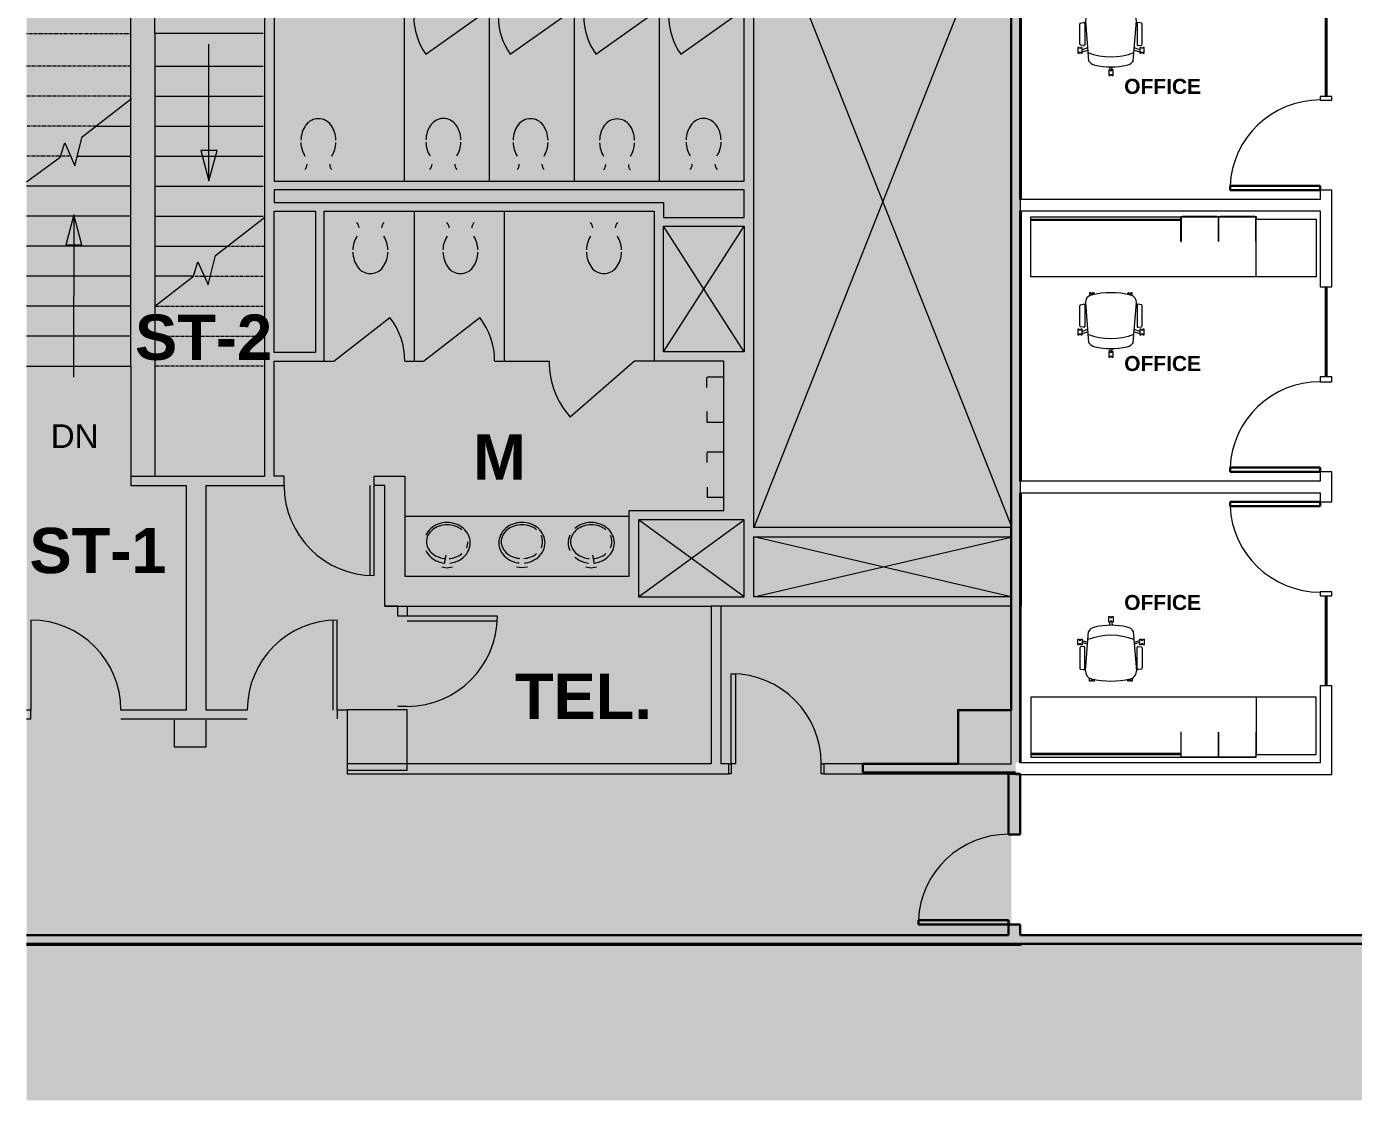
# Model space of a CAD drawing. Header units: inches. Extents: x 920 to 2661, y -647 to 1865.
# Drawn here: x 1743 to 2274, y 631 to 1060 of the extents above; entities that cross this region are included whole.
import ezdxf

# ---------------------------------------------------------------- set-up
doc = ezdxf.new("R2010")
doc.units = ezdxf.units.IN
doc.header["$MEASUREMENT"] = 0
doc.linetypes.add('IMPORT-Dash _2_', pattern=[0.375, 0.1875, -0.1875])
doc.linetypes.add('IMPORT-Double Dash 3_8_', pattern=[1, 0.375, -0.125, 0.125, -0.125, 0.125, -0.125])
for name, color, linetype, lineweight in [('A-AREA-IDEN', 2, 'Continuous', 9), ('A-DETL-GENF', 92, 'Continuous', 9), ('A-DOOR', 31, 'Continuous', 18), ('A-DOOR-FRAM', 250, 'Continuous', 18), ('A-GLAZ', 151, 'Continuous', 18), ('A-WALL', 113, 'Continuous', 13), ('A-WALL-PATT', 111, 'Continuous', 18), ('basebuilding_dwg', 8, 'Continuous', 9), ('I-FURN', 30, 'Continuous', 9), ('I-FURN-PNLS', 30, 'Continuous', 9), ('I-WALL', 2, 'Continuous', 18)]:
    doc.layers.add(name, color=color, linetype=linetype, lineweight=lineweight)
doc.styles.add('Arial', font='arial.ttf', dxfattribs={"height": 9.46412})
doc.styles.add('Arial_B', font='arialbd.ttf', dxfattribs={"height": 18.11306})
doc.styles.add('Swis721 Lt BT_B', font='', dxfattribs={"height": 6})
doc.styles.get('Swis721 Lt BT_B').set_extended_font_data('Swis721 Lt BT', bold=True)

# ---------------------------------------------------------------- blocks, each defined once
blk = doc.blocks.new('Single-Flush - 36_ x 84_-4422079-FIRST FLOOR CONSTRUCTION')
at = {"layer": 'A-DOOR', "color": 8, "lineweight": 30}
for p, q in [((16.25, -2.31), (16.25, -38.34)), ((18, -2.31), (16.25, -2.31)), ((18, -2.31), (18, -38.34)), ((18, -38.34), (16.25, -38.34))]:
    blk.add_line(p, q, dxfattribs=at)
at = {"layer": 'A-DOOR', "color": 55}
blk.add_arc((18, -2.31), 36.07, 180, 267.2188, dxfattribs=at)
blk = doc.blocks.new('Single-Flush - 36_ x 84_-4470629-FIRST FLOOR CONSTRUCTION')
at = {"layer": 'A-DOOR', "lineweight": 30}
for p, q in [((16.25, 2.31), (16.25, 38.34)), ((18, 38.34), (16.25, 38.34)), ((18, 2.31), (18, 38.34)), ((18, 2.31), (16.25, 2.31))]:
    blk.add_line(p, q, dxfattribs=at)
at = {"layer": 'A-DOOR', "lineweight": 9}
blk.add_arc((18, 2.31), 36.07, 92.7812, 180, dxfattribs=at)
blk = doc.blocks.new('Single-Flush - 36_ x 84_-V10-FIRST FLOOR CONSTRUCTION')
at = {"layer": 'A-DOOR', "lineweight": 30}
for p, q in [((16.25, -2.31), (16.25, -38.34)), ((18, -2.31), (16.25, -2.31)), ((18, -2.31), (18, -38.34)), ((18, -38.34), (16.25, -38.34))]:
    blk.add_line(p, q, dxfattribs=at)
at = {"layer": 'A-DOOR', "lineweight": 9}
blk.add_arc((18, -2.31), 36.07, 180, 267.2188, dxfattribs=at)
blk = doc.blocks.new('Frameless opening with glazing - 36_ x 84_-4768809-FIRST FLOOR CONSTRUCTION')
at = {"layer": 'A-GLAZ', "lineweight": 40}
blk.add_line((-19.5, -0.0625), (16.5, -0.0625), dxfattribs=at)
blk = doc.blocks.new('F - EXECUTIVE DESK 4 - F - EXECUTIVE DESK 4-4667635-FIRST FLOOR CONSTRUCTION')
at = {"layer": 'I-FURN'}
for p, q in [((-58, 86.56), (-58, 86)), ((-57.94, 77.06), (-57.94, 86.56)), ((-43.5, 87.06), (-57.5, 87.06)), ((-57.5, 87), (-43.5, 87)), ((-43.06, 86.56), (-43.06, 77.06)), ((-43, 86.56), (-43, 77.06)), ((-43, 77.06), (-43, 86.56)), ((-42.94, 77.06), (-42.94, 86.56)), ((-28.5, 87.06), (-42.5, 87.06)), ((-42.5, 87), (-28.5, 87)), ((-28.06, 86.56), (-28.06, 77.06)), ((-28, 77.06), (-28, 86.56)), ((-58, 77.06), (-57.94, 77.06)), ((-43.06, 77.06), (-43, 77.06)), ((-43, 77.06), (-42.94, 77.06)), ((-28.06, 77.06), (-28, 77.06)), ((-8.52, 56.63), (-7.95, 56.63)), ((-8.52, 55.48), (-8.52, 56.63)), ((-7.95, 56.63), (-7.95, 56.25)), ((-7.95, 56.25), (-7.33, 56.25)), ((-7.33, 56.63), (-6.77, 56.63)), ((-7.33, 56.25), (-7.33, 56.63)), ((-6.77, 56.63), (-6.77, 55.91)), ((6.77, 56.63), (7.33, 56.63)), ((6.77, 55.91), (6.77, 56.63)), ((7.33, 56.63), (7.33, 56.25)), ((7.33, 56.25), (7.95, 56.25)), ((7.95, 56.63), (8.52, 56.63)), ((7.95, 56.25), (7.95, 56.63)), ((8.52, 56.63), (8.52, 55.48)), ((-12.48, 43.34), (-12.48, 51.45)), ((-12.17, 51.82), (-10.94, 52.04)), ((-10.5, 51.67), (-10.5, 43.17)), ((-8.94, 36.77), (-10.16, 52.57)), ((10.16, 52.57), (8.94, 36.77)), ((10.5, 51.67), (10.5, 43.17)), ((12.17, 51.82), (10.94, 52.04)), ((12.48, 43.34), (12.48, 51.45)), ((-10.93, 42.8), (-12.16, 42.97)), ((10.93, 42.8), (12.16, 42.97)), ((-13.24, 42.1), (-12.68, 42.1)), ((-13.24, 39.85), (-13.24, 42.1)), ((-12.68, 39.85), (-13.24, 39.85)), ((-12.68, 42.1), (-12.68, 41.72)), ((-12.68, 41.72), (-12.05, 41.72)), ((-12.68, 40.22), (-12.68, 39.85)), ((-12.05, 40.22), (-12.68, 40.22)), ((-12.05, 40.18), (-12.25, 40.12)), ((-12.05, 42.1), (-11.49, 42.1)), ((-12.05, 41.72), (-12.05, 42.1)), ((-12.05, 39.84), (-12.05, 40.22)), ((-11.49, 39.84), (-12.05, 39.84)), ((-11.49, 42.1), (-11.49, 39.84)), ((-11.49, 41.18), (-9.34, 41.92)), ((-9.27, 41.04), (-11.49, 40.36)), ((11.49, 40.36), (9.29, 41.03)), ((9.34, 41.92), (11.49, 41.18)), ((11.49, 42.1), (12.05, 42.1)), ((11.49, 39.85), (11.49, 42.1)), ((12.05, 39.85), (11.49, 39.85)), ((12.05, 42.1), (12.05, 41.72)), ((12.05, 41.72), (12.68, 41.72)), ((12.05, 40.22), (12.05, 39.85)), ((12.68, 40.22), (12.05, 40.22)), ((12.25, 40.12), (12.05, 40.18)), ((12.68, 42.1), (13.24, 42.1)), ((12.68, 41.72), (12.68, 42.1)), ((12.68, 39.84), (12.68, 40.22)), ((13.24, 39.84), (12.68, 39.84)), ((13.24, 42.1), (13.24, 39.84)), ((-0.87, 33.11), (-0.31, 33.11)), ((-0.87, 30.87), (-0.87, 33.11)), ((-0.4, 33.11), (-0.42, 34.36)), ((-0.31, 33.11), (-0.31, 32.74)), ((-0.31, 32.74), (0.31, 32.74)), ((0.31, 33.11), (0.88, 33.11)), ((0.31, 32.74), (0.31, 33.11)), ((0.42, 34.36), (0.4, 33.11)), ((0.88, 33.11), (0.88, 30.86)), ((-0.31, 30.87), (-0.87, 30.87)), ((-0.31, 31.24), (-0.31, 30.87)), ((0.31, 31.24), (-0.31, 31.24)), ((0.31, 30.86), (0.31, 31.24)), ((0.88, 30.86), (0.31, 30.86))]:
    blk.add_line(p, q, dxfattribs=at)
for centre, radius, start, end in [((-57.5, 86.56), 0.5, 90, 180), ((-57.5, 86.56), 0.438, 90, 180), ((-43.5, 86.56), 0.5, 360, 90), ((-43.5, 86.56), 0.438, 360, 90), ((-42.5, 86.56), 0.5, 90, 180), ((-42.5, 86.56), 0.438, 90, 180), ((-28.5, 86.56), 0.5, 360, 90), ((-28.5, 86.56), 0.438, 360, 90), ((-7.17, 52.8), 3, 103.1926, 184.4149), ((0, 22.2), 34.43, 76.8074, 103.1926), ((7.17, 52.8), 3, 355.5851, 76.8074), ((-12.1, 51.45), 0.375, 100, 180), ((-10.87, 51.67), 0.375, 0, 100), ((10.87, 51.67), 0.375, 80, 180), ((12.1, 51.45), 0.375, 360, 80), ((-12.1, 43.34), 0.375, 180, 262), ((-10.87, 43.17), 0.375, 262, 0), ((10.87, 43.17), 0.375, 180, 278), ((12.1, 43.34), 0.375, 278, 0), ((-12.36, 40.48), 0.377, 228, 288), ((0, 63.72), 25.39, 248.7648, 291.2352), ((12.36, 40.48), 0.377, 252, 312), ((-5.62, 38.91), 3.95, 212.6919, 257.3081), ((0, 63.86), 29.53, 257.3081, 282.6919), ((5.62, 38.91), 3.95, 282.6919, 327.3081), ((0, 31.5), 0.377, 225, 315)]:
    blk.add_arc(centre, radius, start, end, dxfattribs=at)
at = {"layer": 'I-FURN-PNLS'}
for p, q in [((-58, 86), (-82, 86)), ((-82, 86), (-82, 63)), ((-43, 87.06), (-58, 87.06)), ((-58, 87.06), (-58, 86)), ((-58, 63), (-58, 86)), ((-57.94, 77.06), (-57.94, 87)), ((-57.94, 87), (-43.06, 87)), ((-43.06, 87), (-43.06, 77.06)), ((-28, 87.06), (-43, 87.06)), ((-43, 87.06), (-43, 77.06)), ((-43, 77.06), (-43, 87.06)), ((-42.94, 77.06), (-42.94, 87)), ((-42.94, 87), (-28.06, 87)), ((-28.06, 87), (-28.06, 77.06)), ((-28, 77.06), (-28, 87.06)), ((32, 87), (-28, 87)), ((32, 86), (-28, 86)), ((-28, 85.53), (32, 85.53)), ((32, 86), (32, 87)), ((32, 85.53), (32, 86)), ((32, 63), (32, 85.53)), ((-58, 77.06), (-57.94, 77.06)), ((-43.06, 77.06), (-43, 77.06)), ((-43, 77.06), (-42.94, 77.06)), ((-28.06, 77.06), (-28, 77.06)), ((-82, 63), (-58, 63)), ((-58, 63), (32, 63))]:
    blk.add_line(p, q, dxfattribs=at)
blk = doc.blocks.new('F - EXECUTIVE DESK 4 - F - EXECUTIVE DESK 4-4816386-FIRST FLOOR CONSTRUCTION')
at = {"layer": 'I-FURN'}
for p, q in [((-0.87, -30.87), (-0.87, -33.11)), ((-0.31, -30.87), (-0.87, -30.87)), ((-0.31, -31.24), (-0.31, -30.87)), ((0.31, -31.24), (-0.31, -31.24)), ((0.88, -30.86), (0.31, -30.86)), ((0.31, -30.86), (0.31, -31.24)), ((0.88, -33.11), (0.88, -30.86)), ((-8.94, -36.77), (-10.16, -52.57)), ((-0.87, -33.11), (-0.31, -33.11)), ((-0.4, -33.11), (-0.42, -34.36)), ((-0.31, -33.11), (-0.31, -32.74)), ((-0.31, -32.74), (0.31, -32.74)), ((0.31, -32.74), (0.31, -33.11)), ((0.31, -33.11), (0.88, -33.11)), ((0.42, -34.36), (0.4, -33.11)), ((10.16, -52.57), (8.94, -36.77)), ((-13.24, -39.85), (-13.24, -42.1)), ((-12.68, -39.85), (-13.24, -39.85)), ((-13.24, -42.1), (-12.68, -42.1)), ((-12.68, -40.22), (-12.68, -39.85)), ((-12.05, -40.22), (-12.68, -40.22)), ((-12.68, -42.1), (-12.68, -41.72)), ((-12.68, -41.72), (-12.05, -41.72)), ((-12.05, -40.18), (-12.25, -40.12)), ((-11.49, -39.84), (-12.05, -39.84)), ((-12.05, -39.84), (-12.05, -40.22)), ((-12.05, -41.72), (-12.05, -42.1)), ((-12.05, -42.1), (-11.49, -42.1)), ((-11.49, -42.1), (-11.49, -39.84)), ((-9.27, -41.04), (-11.49, -40.36)), ((-11.49, -41.18), (-9.34, -41.92)), ((11.49, -40.36), (9.29, -41.03)), ((9.34, -41.92), (11.49, -41.18)), ((11.49, -39.85), (11.49, -42.1)), ((12.05, -39.85), (11.49, -39.85)), ((11.49, -42.1), (12.05, -42.1)), ((12.05, -40.22), (12.05, -39.85)), ((12.25, -40.12), (12.05, -40.18)), ((12.68, -40.22), (12.05, -40.22)), ((12.05, -42.1), (12.05, -41.72)), ((12.05, -41.72), (12.68, -41.72)), ((13.24, -39.84), (12.68, -39.84)), ((12.68, -39.84), (12.68, -40.22)), ((12.68, -41.72), (12.68, -42.1)), ((12.68, -42.1), (13.24, -42.1)), ((13.24, -42.1), (13.24, -39.84)), ((-12.48, -43.34), (-12.48, -51.45)), ((-10.93, -42.8), (-12.16, -42.97)), ((-10.5, -51.67), (-10.5, -43.17)), ((10.5, -51.67), (10.5, -43.17)), ((10.93, -42.8), (12.16, -42.97)), ((12.48, -43.34), (12.48, -51.45)), ((-12.17, -51.82), (-10.94, -52.04)), ((12.17, -51.82), (10.94, -52.04)), ((-8.52, -55.48), (-8.52, -56.63)), ((-8.52, -56.63), (-7.95, -56.63)), ((-7.95, -56.63), (-7.95, -56.25)), ((-7.95, -56.25), (-7.33, -56.25)), ((-7.33, -56.25), (-7.33, -56.63)), ((-7.33, -56.63), (-6.77, -56.63)), ((-6.77, -56.63), (-6.77, -55.91)), ((6.77, -55.91), (6.77, -56.63)), ((6.77, -56.63), (7.33, -56.63)), ((7.33, -56.63), (7.33, -56.25)), ((7.33, -56.25), (7.95, -56.25)), ((7.95, -56.25), (7.95, -56.63)), ((7.95, -56.63), (8.52, -56.63)), ((8.52, -56.63), (8.52, -55.48)), ((-57.94, -77.06), (-58, -77.06)), ((-57.94, -86.56), (-57.94, -77.06)), ((-43, -77.06), (-43.06, -77.06)), ((-43.06, -77.06), (-43.06, -86.56)), ((-43, -77.06), (-43, -86.56)), ((-42.94, -77.06), (-43, -77.06)), ((-43, -86.56), (-43, -77.06)), ((-42.94, -86.56), (-42.94, -77.06)), ((-28, -77.06), (-28.06, -77.06)), ((-28.06, -77.06), (-28.06, -86.56)), ((-28, -86.56), (-28, -77.06)), ((-58, -86), (-58, -86.56)), ((-43.5, -87), (-57.5, -87)), ((-57.5, -87.06), (-43.5, -87.06)), ((-28.5, -87), (-42.5, -87)), ((-42.5, -87.06), (-28.5, -87.06))]:
    blk.add_line(p, q, dxfattribs=at)
for centre, radius, start, end in [((0, -31.5), 0.377, 45, 135), ((-5.62, -38.91), 3.95, 102.6919, 147.3081), ((0, -63.86), 29.53, 77.3081, 102.6919), ((5.62, -38.91), 3.95, 32.6919, 77.3081), ((-12.36, -40.48), 0.377, 72, 132), ((0, -63.72), 25.39, 68.7648, 111.2352), ((12.36, -40.48), 0.377, 48, 108), ((-12.1, -43.34), 0.375, 98, 180), ((-10.87, -43.17), 0.375, 0, 98), ((10.87, -43.17), 0.375, 82, 180), ((12.1, -43.34), 0.375, 0, 82), ((-12.1, -51.45), 0.375, 180, 260), ((-10.87, -51.67), 0.375, 260, 0), ((-7.17, -52.8), 3, 175.5851, 256.8074), ((7.17, -52.8), 3, 283.1926, 4.4149), ((10.87, -51.67), 0.375, 180, 280), ((12.1, -51.45), 0.375, 280, 0), ((0, -22.2), 34.43, 256.8074, 283.1926), ((-57.5, -86.56), 0.5, 180, 270), ((-57.5, -86.56), 0.438, 180, 270), ((-43.5, -86.56), 0.5, 270, 0), ((-43.5, -86.56), 0.438, 270, 0), ((-42.5, -86.56), 0.5, 180, 270), ((-42.5, -86.56), 0.438, 180, 270), ((-28.5, -86.56), 0.5, 270, 0), ((-28.5, -86.56), 0.438, 270, 0)]:
    blk.add_arc(centre, radius, start, end, dxfattribs=at)
at = {"layer": 'I-FURN-PNLS'}
for p, q in [((-82, -63), (-58, -63)), ((-82, -86), (-82, -63)), ((-58, -63), (-58, -86)), ((-58, -63), (32, -63)), ((32, -63), (32, -85.53)), ((-58, -77.06), (-57.94, -77.06)), ((-57.94, -77.06), (-57.94, -87)), ((-43.06, -77.06), (-43, -77.06)), ((-43.06, -87), (-43.06, -77.06)), ((-43, -77.06), (-42.94, -77.06)), ((-43, -87.06), (-43, -77.06)), ((-43, -77.06), (-43, -87.06)), ((-42.94, -77.06), (-42.94, -87)), ((-28.06, -77.06), (-28, -77.06)), ((-28.06, -87), (-28.06, -77.06)), ((-28, -77.06), (-28, -87.06)), ((-58, -86), (-82, -86)), ((-58, -87.06), (-58, -86)), ((-43, -87.06), (-58, -87.06)), ((-57.94, -87), (-43.06, -87)), ((-28, -87.06), (-43, -87.06)), ((-42.94, -87), (-28.06, -87)), ((-28, -85.53), (32, -85.53)), ((32, -86), (-28, -86)), ((32, -87), (-28, -87)), ((32, -85.53), (32, -86)), ((32, -86), (32, -87))]:
    blk.add_line(p, q, dxfattribs=at)
blk = doc.blocks.new('basebuilding_dwg_ST - TYPE A - SINGLE FLUSH - 36_ x 84_ X NOT USED-2900657-GROSS BLDG AREA - LEVEL 6-4771551-FIRST FLOOR CONSTRUCTION')
at = {"layer": 'A-DOOR', "color": 250, "flags": 128}
blk.add_lwpolyline([(17.49, -38), (16.25, -38), (16.25, -2), (18, -2), (18, -38.04)], dxfattribs=at)
at = {"layer": 'A-DOOR', "color": 7, "lineweight": 9}
blk.add_arc((18, -2), 36.04, 180, 270, dxfattribs=at)
at = {"layer": 'A-DOOR-FRAM', "flags": 128}
for points in [[(-19, -2), (-19, 2), (-18, 2), (-18, -2)], [(18, -2), (18, 2), (19, 2), (19, -2)]]:
    blk.add_lwpolyline(points, close=True, dxfattribs=at)
blk = doc.blocks.new('basebuilding_dwg-4266169-FIRST FLOOR CONSTRUCTION')
at = {"linetype": 'IMPORT-Double Dash 3_8_', "lineweight": 18}
for points in [[(1294.35, 998.52), (1297.57, 1010.52), (1291.14, 1010.52)], [(1243.56, 972.89), (1240.37, 984.9), (1237.13, 972.91), (1238.42, 972.91)]]:
    blk.add_hatch(color=250, dxfattribs=at).paths.add_polyline_path(points, flags=0)
at = {"lineweight": 9}
for p, q in [((1512.17, 1120.61), (1615.17, 860.49)), ((1615.17, 1119.98), (1512.17, 859.86)), ((1619.17, 1099.03), (1619.17, 991.03)), ((1372.42, 1064.36), (1372.42, 998.36)), ((1406.42, 1064.36), (1406.42, 998.36)), ((1440.42, 1064.36), (1440.42, 998.36)), ((1474.42, 1064.36), (1474.42, 998.36)), ((1272.67, 1057.36), (1272.67, 880.36)), ((1294.35, 998.52), (1294.35, 1053.09)), ((1272.67, 1044.36), (1315.98, 1044.36)), ((1272.67, 1032.36), (1315.98, 1032.36)), ((1249.17, 1020.36), (1263.17, 1020.36)), ((1272.67, 1020.36), (1315.98, 1020.36)), ((1241.75, 1008.36), (1263.17, 1008.36)), ((1272.67, 1008.36), (1315.98, 1008.36)), ((1263.17, 996.36), (1221.4, 996.36)), ((1272.67, 996.36), (1315.98, 996.36)), ((1263.17, 984.36), (1221.4, 984.36)), ((1240.37, 984.9), (1240.2, 919.93)), ((1272.67, 984.36), (1315.98, 984.36)), ((1376.42, 986.36), (1376.42, 926.36)), ((1412.42, 986.36), (1412.42, 926.36)), ((1619.17, 986.4), (1619.17, 878.4)), ((1476.17, 930.11), (1508.42, 980.36)), ((1263.17, 972.36), (1221.4, 972.36)), ((1272.67, 972.36), (1301.8, 972.36)), ((1263.17, 960.36), (1221.4, 960.36)), ((1288.14, 960.36), (1272.67, 960.36)), ((1263.17, 948.36), (1221.4, 948.36)), ((1263.17, 936.36), (1221.4, 936.36)), ((1408.68, 926.36), (1430.38, 926.36)), ((1493.24, 919.78), (1493.24, 915.78)), ((1493.38, 889.88), (1493.38, 885.88)), ((1358.67, 876.61), (1358.67, 840.61)), ((1360.42, 840.61), (1360.42, 876.61)), ((1619.17, 873.78), (1619.17, 828.36)), ((1372.67, 864.36), (1462.42, 864.36)), ((1508.42, 832.11), (1466.17, 862.94)), ((1615.17, 832.17), (1512.17, 856.11)), ((1512.17, 832.11), (1615.17, 856.05)), ((1389.04, 848.8), (1388.45, 845.37)), ((1447.78, 848.8), (1448.33, 845.38)), ((1615.17, 828.36), (1499.17, 828.36)), ((1223.17, 822.86), (1223.17, 786.86)), ((1343.92, 822.86), (1343.92, 786.86)), ((1409.67, 824.36), (1373.67, 824.36)), ((1373.67, 822.61), (1409.67, 822.61)), ((1345.67, 786.86), (1345.67, 783.36)), ((1373.67, 788.36), (1369.92, 788.36)), ((1259.17, 783.36), (1309.67, 783.36)), ((1221.4, 692.9), (1619.17, 692.9))]:
    blk.add_line(p, q, dxfattribs=at)
at = {"linetype": 'IMPORT-Dash _2_', "lineweight": 9}
for p, q in [((1221.4, 1057.36), (1263.17, 1057.36)), ((1263.17, 1044.36), (1221.4, 1044.36)), ((1263.17, 1032.36), (1221.4, 1032.36)), ((1249.17, 1020.36), (1221.4, 1020.36)), ((1239.02, 1008.36), (1221.4, 1008.36)), ((1301.8, 972.36), (1316.67, 972.36)), ((1288.78, 960.36), (1315.98, 960.36)), ((1272.67, 948.36), (1315.98, 948.36)), ((1272.67, 936.36), (1315.98, 936.36)), ((1315.98, 924.36), (1272.67, 924.36))]:
    blk.add_line(p, q, dxfattribs=at)
at = {"lineweight": 9, "flags": 128}
for points in [[(1221.4, 924.36), (1263.17, 924.36), (1263.17, 880.36), (1316.67, 880.36), (1316.67, 1128.86), (1312.67, 1128.86), (1312.67, 1132.61), (1316.67, 1132.61), (1316.67, 1153.36), (1351.92, 1153.36), (1351.92, 1132.61), (1396.92, 1132.61), (1396.92, 1149.34)], [(1436.42, 1149.34), (1400.42, 1149.34), (1400.42, 1132.61), (1460.42, 1132.61), (1460.42, 1120.61), (1320.42, 1120.61), (1320.42, 998.36), (1508.42, 998.36), (1508.42, 1148.61), (1512.17, 1148.61), (1512.17, 1124.36), (1615.17, 1124.36)], [(1615.17, 859.86), (1512.17, 859.86), (1512.17, 1120.61), (1615.17, 1120.61)], [(1263.17, 924.36), (1263.17, 1057.36), (1263.17, 1101.36)], [(1315.98, 1057.36), (1272.67, 1057.36), (1272.67, 1101.36)], [(1381.05, 1049.12), (1402.68, 1064.36), (1410.17, 1064.36)], [(1414.83, 1049.12), (1436.47, 1064.36), (1444.38, 1064.36)], [(1449.05, 1049.12), (1470.68, 1064.36), (1478.17, 1064.36)], [(1482.99, 1049.12), (1504.62, 1064.36), (1508.42, 1064.36)], [(1221.4, 997.99), (1234.88, 1007.87), (1236.67, 1013.6), (1240.78, 1004.45), (1243.67, 1016.09), (1263.42, 1031.41)], [(1272.67, 948.36), (1288.14, 960.36), (1289.93, 966.08), (1294.04, 956.93), (1296.93, 968.58), (1316.67, 983.9)], [(1340.42, 926.36), (1340.42, 986.36), (1472.42, 986.36), (1472.42, 926.36), (1464.51, 926.36), (1438.79, 903.92)], [(1508.42, 930.11), (1476.17, 980.36), (1508.42, 980.36), (1508.42, 930.11), (1476.17, 930.11), (1476.17, 980.36)], [(1309.67, 786.86), (1293.17, 786.86), (1293.17, 876.61), (1324.42, 876.61), (1324.42, 880.36), (1320.42, 880.36), (1320.42, 926.36), (1340.42, 926.36), (1344.26, 926.36), (1366.72, 943.78)], [(1372.68, 926.36), (1380.17, 926.36), (1402.62, 943.78)], [(1373.67, 828.36), (1373.67, 824.36), (1369.92, 824.36), (1369.92, 828.36), (1364.67, 828.36), (1364.67, 876.61), (1360.42, 876.61), (1360.42, 880.36), (1372.67, 880.36), (1372.67, 840.36), (1462.42, 840.36), (1462.42, 866.69), (1500.17, 866.69), (1500.17, 926.36), (1472.42, 926.36)], [(1493.45, 906.2), (1493.45, 901.91), (1500.17, 901.91), (1500.17, 919.91), (1493.57, 919.91)], [(1493.57, 875.94), (1493.57, 871.94), (1500.17, 871.94), (1500.17, 889.94), (1493.57, 889.94)], [(1263.17, 880.36), (1263.17, 876.61), (1285.17, 876.61), (1285.17, 786.86), (1259.17, 786.86)], [(1466.17, 832.11), (1508.42, 862.94), (1466.17, 862.94), (1466.17, 832.11), (1508.42, 832.11), (1508.42, 862.94)], [(1615.17, 832.11), (1512.17, 832.11), (1512.17, 856.11), (1615.17, 856.11)], [(1391.77, 844.02), (1389.6, 843.65), (1387.44, 844.02)], [(1421.66, 844.04), (1419.5, 843.67), (1417.33, 844.04)], [(1449.38, 844.02), (1447.21, 843.65), (1445.05, 844.02)], [(1364.67, 828.36), (1495.17, 828.36), (1495.17, 765.36), (1349.61, 765.36), (1349.61, 761.36), (1502.17, 761.36), (1502.17, 765.36), (1499.17, 765.36), (1499.17, 828.36), (1495.17, 828.36)], [(1619.17, 765.78), (1619.17, 828.36), (1618.67, 828.36)], [(1349.61, 786.86), (1345.67, 786.86), (1345.67, 822.86)], [(1221.4, 783.36), (1223.17, 783.36), (1223.17, 786.86), (1221.4, 786.86)], [(1615.17, 786.9), (1593.61, 786.9), (1593.61, 765.36)], [(1293.04, 782.84), (1293.04, 772.1), (1280.52, 772.1), (1280.52, 782.84)], [(1555.86, 765.36), (1540.17, 765.36), (1540.17, 761.36), (1614.05, 761.36)]]:
    blk.add_lwpolyline(points, dxfattribs=at)
for points in [[(1297.57, 1010.52), (1291.14, 1010.52), (1294.35, 998.52)], [(1508.42, 994.86), (1320.42, 994.86), (1320.42, 989.86), (1476.17, 989.86), (1476.17, 983.86), (1508.42, 983.86)], [(1237.13, 972.91), (1243.56, 972.89), (1240.37, 984.9)], [(1320.42, 986.36), (1336.92, 986.36), (1336.92, 929.86), (1320.42, 929.86)], [(1373.61, 762.9), (1373.61, 786.9), (1349.61, 786.9), (1349.61, 762.9)]]:
    blk.add_lwpolyline(points, close=True, dxfattribs=at)
at = {"lineweight": 9}
for centre, radius, start, end in [((1402.68, 1064.36), 26.46, 180, 215.1526), ((1436.47, 1064.36), 26.46, 180, 215.1526), ((1470.68, 1064.36), 26.46, 180, 215.1526), ((1504.62, 1064.36), 26.46, 180, 215.1526), ((1341.86, 1014.53), 10.75, 144.4623, 178.6678), ((1338.03, 1017.19), 6.08, 89.2152, 143.9149), ((1338.2, 1017.19), 6.08, 36.0851, 90.7848), ((1334.36, 1014.53), 10.75, 1.3322, 35.5377), ((1391.85, 1014.61), 10.75, 144.4623, 178.6678), ((1388.02, 1017.28), 6.08, 89.2152, 143.9149), ((1388.18, 1017.28), 6.08, 36.0851, 90.7848), ((1384.35, 1014.61), 10.75, 1.3322, 35.5377), ((1426.7, 1014.53), 10.75, 144.4623, 178.6678), ((1422.87, 1017.19), 6.08, 89.2152, 143.9149), ((1423.04, 1017.19), 6.08, 36.0851, 90.7848), ((1419.2, 1014.53), 10.75, 1.3322, 35.5377), ((1461.3, 1014.44), 10.75, 144.4623, 178.6678), ((1457.47, 1017.11), 6.08, 89.2152, 143.9149), ((1457.63, 1017.11), 6.08, 36.0851, 90.7848), ((1453.8, 1014.44), 10.75, 1.3322, 35.5377), ((1495.9, 1014.61), 10.75, 144.4623, 178.6678), ((1492.07, 1017.28), 6.08, 89.2152, 143.9149), ((1492.23, 1017.28), 6.08, 36.0851, 90.7848), ((1488.4, 1014.61), 10.75, 1.3322, 35.5377), ((1341.86, 1014.03), 10.75, 181.3322, 211.8858), ((1334.36, 1014.03), 10.75, 328.1142, 358.6678), ((1391.85, 1014.11), 10.75, 181.3322, 211.8858), ((1384.35, 1014.11), 10.75, 328.1142, 358.6678), ((1426.7, 1014.03), 10.75, 181.3322, 211.8858), ((1419.2, 1014.03), 10.75, 328.1142, 358.6678), ((1461.3, 1013.94), 10.75, 181.3322, 211.8858), ((1453.8, 1013.94), 10.75, 328.1142, 358.6678), ((1495.9, 1014.11), 10.75, 181.3322, 211.8858), ((1488.4, 1014.11), 10.75, 328.1142, 358.6678), ((1330.6, 1005.06), 3, 315, 0), ((1345.63, 1005.06), 3, 180, 225), ((1380.58, 1005.14), 3, 315, 0), ((1395.62, 1005.14), 3, 180, 225), ((1415.44, 1005.06), 3, 315, 0), ((1430.47, 1005.06), 3, 180, 225), ((1450.03, 1004.97), 3, 315, 0), ((1465.07, 1004.97), 3, 180, 225), ((1484.63, 1005.14), 3, 315, 0), ((1499.67, 1005.14), 3, 180, 225), ((1351.37, 979.62), 3, 0, 45), ((1366.4, 979.62), 3, 135, 180), ((1387.41, 979.62), 3, 0, 45), ((1402.45, 979.62), 3, 135, 180), ((1444.79, 979.62), 3, 0, 45), ((1459.83, 979.62), 3, 135, 180), ((1362.64, 970.65), 10.75, 148.1142, 178.6678), ((1355.14, 970.65), 10.75, 1.3322, 31.8858), ((1398.68, 970.65), 10.75, 148.1142, 178.6678), ((1391.18, 970.65), 10.75, 1.3322, 31.8858), ((1456.06, 970.65), 10.75, 148.1142, 178.6678), ((1448.56, 970.65), 10.75, 1.3322, 31.8858), ((1362.64, 970.15), 10.75, 181.3322, 215.5377), ((1355.14, 970.15), 10.75, 324.4623, 358.6678), ((1398.68, 970.15), 10.75, 181.3322, 215.5377), ((1391.18, 970.15), 10.75, 324.4623, 358.6678), ((1456.06, 970.15), 10.75, 181.3322, 215.5377), ((1448.56, 970.15), 10.75, 324.4623, 358.6678), ((1358.8, 967.48), 6.08, 216.0851, 270.7848), ((1358.97, 967.48), 6.08, 269.2152, 323.9149), ((1394.85, 967.48), 6.08, 216.0851, 270.7848), ((1395.01, 967.48), 6.08, 269.2152, 323.9149), ((1452.23, 967.48), 6.08, 216.0851, 270.7848), ((1452.39, 967.48), 6.08, 269.2152, 323.9149), ((1344.26, 926.36), 28.42, 0, 37.8069), ((1380.17, 926.36), 28.42, 0, 37.8069), ((1464.51, 926.36), 34.13, 180, 221.0974), ((1360.42, 876.61), 36, 180, 270), ((1389.19, 852.52), 9.26, 110.3357, 131.6529), ((1389.04, 852.44), 8.39, 108.6338, 129.1476), ((1389.61, 851.37), 10.48, 90.3147, 110.3357), ((1389.6, 850.77), 10.15, 90, 108.6338), ((1389.61, 851.37), 10.48, 70.2937, 90.3147), ((1389.6, 850.77), 10.15, 71.3662, 90), ((1390.16, 852.44), 8.39, 50.8524, 71.3662), ((1390.03, 852.52), 9.26, 48.9765, 70.2937), ((1419.08, 852.54), 9.26, 110.3357, 131.6529), ((1418.94, 852.47), 8.39, 108.6338, 129.1476), ((1419.51, 851.4), 10.48, 90.3147, 110.3357), ((1419.5, 850.8), 10.15, 90, 108.6338), ((1419.51, 851.4), 10.48, 70.2937, 90.3147), ((1419.5, 850.8), 10.15, 71.3662, 90), ((1420.06, 852.47), 8.39, 50.8524, 71.3662), ((1419.92, 852.55), 9.26, 48.9765, 70.2937), ((1446.8, 852.52), 9.26, 110.3357, 131.6529), ((1446.65, 852.44), 8.39, 108.6338, 129.1476), ((1447.22, 851.37), 10.48, 90.3147, 110.3357), ((1447.21, 850.77), 10.15, 90, 108.6338), ((1447.22, 851.37), 10.48, 70.2937, 90.3147), ((1447.21, 850.77), 10.15, 71.3662, 90), ((1447.77, 852.44), 8.39, 50.8524, 71.3662), ((1447.64, 852.52), 9.26, 48.9765, 70.2937), ((1388.54, 853.25), 8.28, 131.6529, 155.1011), ((1386.85, 854.18), 5.53, 153.0319, 180), ((1388.18, 853.5), 7.02, 129.1476, 153.0319), ((1390.67, 853.26), 8.28, 25.5284, 48.9765), ((1391.66, 853.74), 7.18, 0.3147, 25.5284), ((1417.44, 853.74), 7.18, 155.1011, 180.3147), ((1418.44, 853.27), 8.28, 131.6529, 155.1011), ((1416.74, 854.2), 5.53, 153.0319, 180), ((1418.07, 853.53), 7.02, 129.1476, 153.0319), ((1420.56, 853.29), 8.28, 25.5284, 48.9765), ((1422.25, 854.2), 5.53, 0, 26.9681), ((1421.56, 853.76), 7.18, 0.3147, 25.5284), ((1445.15, 853.71), 7.18, 155.1011, 180.3147), ((1444.46, 854.18), 5.53, 153.0319, 180), ((1445.79, 853.5), 7.02, 129.1476, 153.0319), ((1448.28, 853.26), 8.28, 25.5284, 48.9765), ((1449.97, 854.18), 5.53, 0, 26.9681), ((1449.27, 853.74), 7.18, 0.3147, 25.5284), ((1388.53, 854.19), 8.28, 205.5284, 228.9765), ((1386.85, 854.18), 5.53, 180, 206.9681), ((1388.18, 854.85), 7.02, 206.9681, 230.8524), ((1389.04, 855.91), 8.39, 230.8524, 251.3662), ((1390.16, 855.91), 8.39, 288.6338, 309.1476), ((1390.66, 854.2), 8.28, 311.6529, 335.1011), ((1392.36, 854.18), 5.53, 333.0319, 0), ((1391.66, 853.74), 7.18, 335.1011, 0.3147), ((1417.44, 853.74), 7.18, 180.3147, 205.5284), ((1418.43, 854.21), 8.28, 205.5284, 228.9765), ((1416.74, 854.2), 5.53, 180, 206.9681), ((1418.07, 854.88), 7.02, 206.9681, 230.8524), ((1418.94, 855.94), 8.39, 230.8524, 251.3662), ((1420.06, 855.94), 8.39, 288.6338, 309.1476), ((1420.56, 854.23), 8.28, 311.6529, 335.1011), ((1422.25, 854.2), 5.53, 333.0319, 0), ((1421.56, 853.76), 7.18, 335.1011, 0.3147), ((1445.15, 853.71), 7.18, 180.3147, 205.5284), ((1444.46, 854.18), 5.53, 180, 206.9681), ((1445.79, 854.85), 7.02, 206.9681, 230.8524), ((1446.65, 855.91), 8.39, 230.8524, 251.3662), ((1447.77, 855.91), 8.39, 288.6338, 309.1476), ((1448.27, 854.2), 8.28, 311.6529, 335.1011), ((1449.97, 854.18), 5.53, 333.0319, 0), ((1449.27, 853.74), 7.18, 335.1011, 0.3147), ((1389.18, 854.93), 9.26, 228.9765, 250.2937), ((1389.59, 856.08), 10.48, 250.2937, 264.1778), ((1389.6, 857.58), 10.15, 251.3662, 265.5653), ((1389.6, 857.58), 10.15, 274.4347, 288.6338), ((1389.59, 856.08), 10.48, 275.9826, 290.3357), ((1390.01, 854.93), 9.26, 290.3357, 311.6529), ((1419.07, 854.95), 9.26, 228.9765, 250.2937), ((1419.48, 856.1), 10.48, 250.2937, 264.1778), ((1419.5, 857.6), 10.15, 251.3662, 265.5653), ((1419.5, 857.6), 10.15, 274.4347, 288.6338), ((1419.48, 856.1), 10.48, 275.9826, 290.3357), ((1419.91, 854.96), 9.26, 290.3357, 311.6529), ((1446.79, 854.92), 9.26, 228.9765, 250.2937), ((1447.2, 856.08), 10.48, 250.2937, 264.1778), ((1447.21, 857.58), 10.15, 251.3662, 265.5653), ((1447.21, 857.58), 10.15, 274.4347, 288.6338), ((1447.2, 856.08), 10.48, 275.9826, 290.3357), ((1447.62, 854.93), 9.26, 290.3357, 311.6529), ((1223.17, 786.86), 36, 0, 90), ((1345.67, 786.86), 36, 90, 180), ((1373.67, 824.36), 36, 270, 0)]:
    blk.add_arc(centre, radius, start, end, dxfattribs=at)
at = {"rotation": 180}
blk.add_blockref('basebuilding_dwg_ST - TYPE A - SINGLE FLUSH - 36_ x 84_ X NOT USED-2900657-GROSS BLDG AREA - LEVEL 6-4771551-FIRST FLOOR CONSTRUCTION', (1521.17, 763.36), dxfattribs=at)
at = {"lineweight": 9, "attachment_point": 1, "line_spacing_factor": 0.941778}
for s, insert, char_height, width, style in [('ST-2', (1264.79, 944.99), 18.113, 63.8328, 'Arial_B'), ('DN', (1231.1, 901.12), 9.464, 22.7098, 'Arial'), ('\\fArial|b1|i0|c0|p34|;M', (1399.98, 897.08), 18.1131, 24.5015, 'Arial_B'), ('ST-1', (1222.57, 859.72), 18.113, 63.8328, 'Arial_B'), ('TEL.', (1416.69, 801.37), 18.113, 63.8328, 'Arial_B')]:
    blk.add_mtext(s, dxfattribs=dict(at, insert=insert, char_height=char_height, width=width, style=style))

msp = doc.modelspace()

# ---------------------------------------------------------------- hatches: boundary and pattern name
at = {"layer": 'A-DETL-GENF'}
h = msp.add_hatch(color=9, dxfattribs=at)
h.paths.add_polyline_path([(2228.4, 630.79), (2654.4, 630.79), (2654.4, 693.4), (1743.43, 693.4), (1743.43, 630.79), (2215.5, 630.79)], flags=0)
h.paths.add_polyline_path([(2107.16, 696.9), (2136.08, 696.9), (2136.08, 701.15), (2137.2, 701.15), (2137.2, 737.15), (2136.08, 737.15), (2136.08, 761.36), (2137.2, 761.36), (2137.2, 761.86), (2077.89, 761.86), (2077.89, 765.36), (2115.92, 765.36), (2115.92, 786.8), (2137.2, 786.8), (2137.2, 1218.88), (1871.9, 1218.88), (1871.9, 1383.4), (2126.14, 1383.4), (2126.14, 1841.4), (2115.92, 1841.4), (2115.92, 1859.4), (1743.43, 1859.4), (1743.43, 696.9), (2077.89, 696.9)], flags=0)
h.paths.add_polyline_path([(1765.59, 972.89), (1759.16, 972.91), (1762.4, 984.9), (1763.69, 980.05)], flags=0)
h.paths.add_polyline_path([(1816.38, 998.52), (1813.17, 1010.52), (1819.6, 1010.52)], flags=0)
at = {"layer": 'A-WALL'}
msp.add_hatch(color=250, dxfattribs=at).paths.add_polyline_path([(2137.2, 765.36), (2137.2, 786.8), (2115.92, 786.8), (2115.92, 765.36)], flags=0)
at = {"layer": 'A-WALL-PATT', "lineweight": 9}
for points in [[(2137.2, 765.36), (2138.95, 765.36), (2138.95, 765.78), (2140.7, 765.78), (2140.7, 1218.88), (2137.2, 1218.88), (2137.2, 788.51)], [(2137.2, 761.86), (2138.95, 761.86), (2138.95, 765.36), (2077.89, 765.36), (2077.89, 761.86), (2137.15, 761.86)], [(2592.13, 693.4), (2659.7, 693.4), (2659.7, 696.9), (1743.43, 696.9), (1743.43, 693.4), (2561.82, 693.4)]]:
    msp.add_hatch(color=7, dxfattribs=at).paths.add_polyline_path(points, flags=0)
h = msp.add_hatch(color=7, dxfattribs=at)
h.paths.add_polyline_path([(2140.7, 696.9), (2140.7, 701.15), (2136.08, 701.15), (2136.08, 696.9)], flags=0)
h.paths.add_polyline_path([(2140.7, 737.15), (2140.7, 761.15), (2138.95, 761.15), (2139.03, 761.36), (2136.08, 761.36), (2136.08, 737.15), (2138.95, 737.15)], flags=0)

# ---------------------------------------------------------------- linework, layer by layer
at = {"layer": 'A-WALL', "lineweight": 18}
for p, q in [((2265.33, 1032.21), (2260.7, 1032.21)), ((2260.7, 1032.21), (2260.7, 1030.71)), ((2260.7, 1030.71), (2265.33, 1030.71)), ((2265.33, 1030.71), (2265.33, 1032.21)), ((2265.33, 994.71), (2260.7, 994.71)), ((2260.7, 994.71), (2260.7, 991.03)), ((2265.33, 956.09), (2265.33, 994.71)), ((2260.7, 991.03), (2140.7, 991.03)), ((2140.7, 991.03), (2140.7, 986.4)), ((2140.7, 986.4), (2260.7, 986.4)), ((2260.7, 986.4), (2260.7, 956.09)), ((2260.7, 956.09), (2265.33, 956.09)), ((2265.33, 920.09), (2260.7, 920.09)), ((2260.7, 920.09), (2260.7, 918.09)), ((2260.7, 918.09), (2265.33, 918.09)), ((2265.33, 918.09), (2265.33, 920.09)), ((2265.33, 882.09), (2260.7, 882.09)), ((2260.7, 882.09), (2260.7, 878.4)), ((2265.33, 870.09), (2265.33, 882.09)), ((2260.7, 878.4), (2140.7, 878.4)), ((2140.7, 878.4), (2140.7, 873.78)), ((2140.7, 873.78), (2260.7, 873.78)), ((2260.7, 873.78), (2260.7, 870.09)), ((2260.7, 870.09), (2265.33, 870.09)), ((2265.33, 834.09), (2260.7, 834.09)), ((2260.7, 834.09), (2260.7, 832.59)), ((2265.33, 832.59), (2265.33, 834.09)), ((2260.7, 832.59), (2265.33, 832.59)), ((2265.33, 796.59), (2260.7, 796.59)), ((2260.7, 796.59), (2260.7, 765.78)), ((2265.33, 761.15), (2265.33, 796.59)), ((2260.7, 765.78), (2140.7, 765.78)), ((2138.95, 761.86), (2138.95, 761.15)), ((2138.95, 761.15), (2265.33, 761.15))]:
    msp.add_line(p, q, dxfattribs=at)
at = {"layer": 'A-WALL', "color": 8, "lineweight": 30}
for p, q in [((2137.2, 786.8), (2115.92, 786.8)), ((2115.92, 786.8), (2115.92, 765.36)), ((2136.08, 761.36), (2136.08, 737.15)), ((2140.7, 761.36), (2136.08, 761.36)), ((2140.7, 737.15), (2140.7, 761.36)), ((2136.08, 737.15), (2140.7, 737.15)), ((2136.08, 701.15), (2136.08, 696.9)), ((2140.7, 701.15), (2136.08, 701.15)), ((2140.7, 696.9), (2140.7, 701.15))]:
    msp.add_line(p, q, dxfattribs=at)
at = {"layer": 'A-WALL', "color": 55, "lineweight": 18}
for p, q in [((2137.2, 765.36), (2137.2, 786.8)), ((2115.92, 765.36), (2137.2, 765.36))]:
    msp.add_line(p, q, dxfattribs=at)
at = {"layer": 'I-WALL', "color": 8, "lineweight": 30}
for p, q in [((2137.2, 1218.88), (2137.2, 786.8)), ((2140.7, 991.03), (2140.7, 1099.03)), ((2140.7, 878.4), (2140.7, 986.4)), ((2140.7, 765.78), (2140.7, 873.78)), ((2115.92, 765.36), (2077.89, 765.36)), ((2077.89, 765.36), (2077.89, 761.86)), ((2077.89, 761.86), (2138.95, 761.86)), ((2136.08, 696.9), (1743.43, 696.9)), ((2318.77, 696.9), (2140.7, 696.9)), ((1743.43, 693.4), (2659.7, 693.4))]:
    msp.add_line(p, q, dxfattribs=at)

# ---------------------------------------------------------------- block references
at = {"layer": 'A-DOOR'}
for name, p, rotation in [('Single-Flush - 36_ x 84_-V10-FIRST FLOOR CONSTRUCTION', (2263.02, 1012.71), 269.9999999999999), ('Single-Flush - 36_ x 84_-V10-FIRST FLOOR CONSTRUCTION', (2263.02, 900.09), 269.9999999999999), ('Single-Flush - 36_ x 84_-4470629-FIRST FLOOR CONSTRUCTION', (2263.02, 852.09), 89.99999999999993)]:
    msp.add_blockref(name, p, dxfattribs=dict(at, rotation=rotation))
at = {"layer": 'A-DOOR', "color": 55, "rotation": 270}
msp.add_blockref('Single-Flush - 36_ x 84_-4422079-FIRST FLOOR CONSTRUCTION', (2138.39, 719.15), dxfattribs=at)
at = {"layer": 'A-GLAZ', "rotation": 89.99999999999993}
for p in [(2263.02, 1051.71), (2263.02, 939.59), (2263.02, 816.09)]:
    msp.add_blockref('Frameless opening with glazing - 36_ x 84_-4768809-FIRST FLOOR CONSTRUCTION', p, dxfattribs=at)
at = {"layer": 'basebuilding_dwg', "color": 250, "linetype": 'IMPORT-Double Dash 3_8_', "lineweight": 18}
msp.add_blockref('basebuilding_dwg-4266169-FIRST FLOOR CONSTRUCTION', (522.03, 0), dxfattribs=at)
at = {"layer": 'I-FURN', "rotation": 180}
for name, p in [('F - EXECUTIVE DESK 4 - F - EXECUTIVE DESK 4-4816386-FIRST FLOOR CONSTRUCTION', (2177.07, 1009.71)), ('F - EXECUTIVE DESK 4 - F - EXECUTIVE DESK 4-4816386-FIRST FLOOR CONSTRUCTION', (2177.07, 897.09)), ('F - EXECUTIVE DESK 4 - F - EXECUTIVE DESK 4-4667635-FIRST FLOOR CONSTRUCTION', (2177.07, 855.09))]:
    msp.add_blockref(name, p, dxfattribs=at)

# ---------------------------------------------------------------- texts
at = {"layer": 'A-AREA-IDEN', "char_height": 6, "width": 36.562, "attachment_point": 1, "style": 'Swis721 Lt BT_B'}
for insert in [(2182.36, 1039.22), (2182.36, 928.43), (2182.36, 832.89)]:
    msp.add_mtext('OFFICE', dxfattribs=dict(at, insert=insert))

doc.saveas('drawing.dxf')
